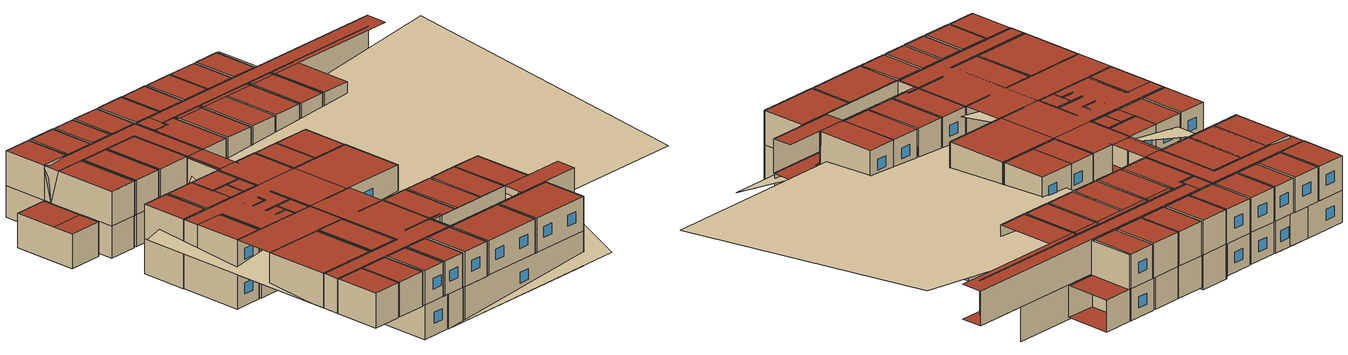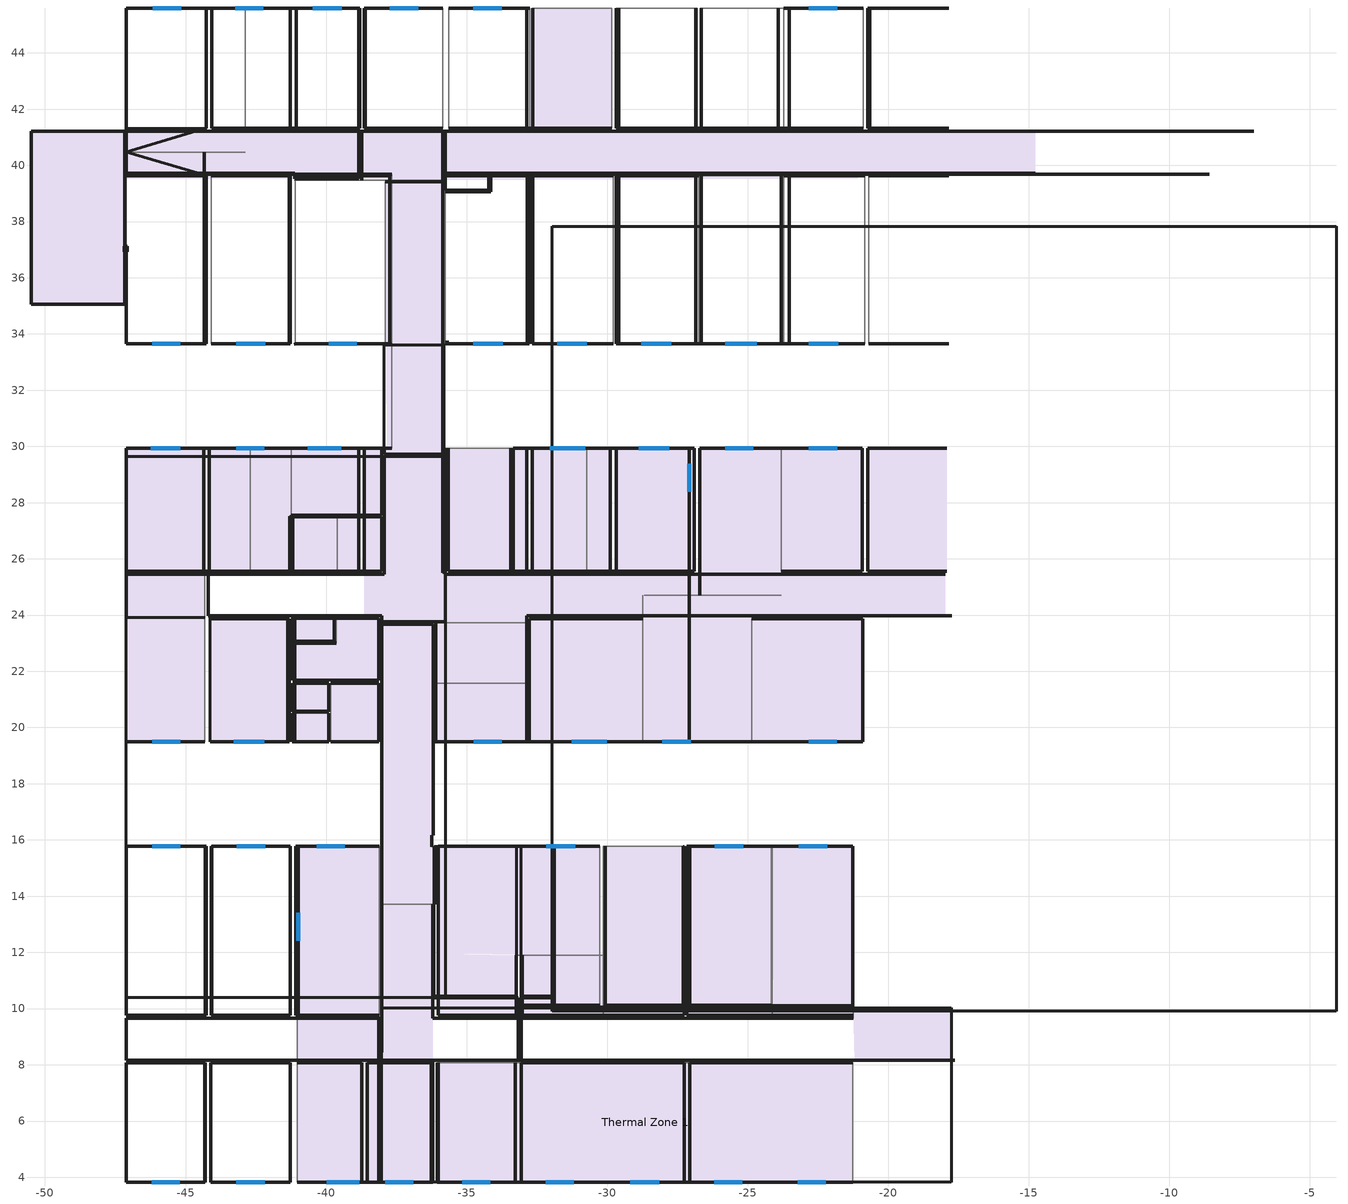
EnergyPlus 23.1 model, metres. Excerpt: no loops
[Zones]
Thermal Zone 1
 floor ground (ExtSlabCarpet 4in ClimateZone 1-8): -50.48,35.05 -50.48,37.13 -47.17,37.13 -47.17,35.05 z0; -50.48,37.13 -50.48,41.21 -47.16,41.21 -47.16,37.13 z0; -47.17,35.05 -47.17,36.93 -47.16,36.93 -47.16,35.05 z0; -47.1,19.49 -47.1,25.46 -44.32,25.46 -44.32,19.49 z0; -47.1,25.56 -47.1,29.94 -42.7,29.94 -42.7,25.56 z0; -47.1,39.52 -47.1,41.21 -38.83,41.21 -38.83,39.52 z0; -44.12,19.49 -44.12,23.87 -41.3,23.87 -41.3,19.49 z0; -42.7,25.56 -42.7,29.94 -38.83,29.94 -38.83,25.56 z0; -41.1,19.49 -41.1,20.5 -39.91,20.5 -39.91,19.49 z0; -41.1,20.57 -41.1,21.58 -39.91,21.58 -39.91,20.57 z0; -41.1,21.68 -41.1,23.89 -38.12,23.89 -38.12,21.68 z0; -41.1,23.07 -41.1,23.89 -39.71,23.89 -39.71,23.07 z0; -41.03,3.83 -41.03,9.71 -38.13,9.66 -38.13,3.83 z0; -40.98,9.71 -40.98,15.78 -38.1,15.78 -38.1,9.71 z0; -39.84,19.49 -39.84,21.58 -38.12,21.58 -38.12,19.49 z0; -38.73,39.47 -38.73,41.21 -21.08,41.21 -21.08,39.52 z0; -38.63,23.97 -38.63,25.46 -38.02,25.46 -38.02,23.97 z0; -38.63,25.51 -38.63,29.94 -35.85,29.94 -35.8,25.51 z0; -38.02,3.83 -38.02,9.66 -36.21,9.66 -36.21,3.83 z0; -38.02,9.66 -38.02,13.72 -36.21,13.72 -36.21,9.66 z0; -38.02,13.72 -38.02,15.78 -36.11,15.78 -36.11,13.72 z0; -38.02,15.78 -38.02,16.17 -36.24,16.17 -36.24,15.78 z0; -38.02,16.17 -38.02,19.12 -36.18,19.12 -36.18,16.17 z0; -38.02,19.12 -38.02,23.67 -36.2,23.67 -36.2,19.12 z0; -38.02,23.77 -38.02,25.51 -35.8,25.51 -35.8,23.77 z0; -37.84,29.94 -37.89,39.42 -35.82,39.42 -35.82,29.94 z0; -36.09,19.49 -36.09,21.58 -32.87,21.58 -32.87,19.49 z0; -36.09,21.58 -36.09,23.72 -32.87,23.72 -32.87,21.58 z0; -36.01,9.76 -36.01,11.95 -33.23,11.9 -33.23,9.76 z0; -36.01,11.95 -36.01,15.78 -30.25,15.78 -30.25,11.9 z0; -36.01,3.83 -36.01,8.07 -21.26,8.07 -21.26,3.83 z0; -35.8,23.72 -35.8,25.46 -32.87,25.46 -32.87,23.72 z0; -35.65,25.56 -35.65,29.94 -32.87,29.94 -32.87,25.56 z0; -33.03,9.76 -33.03,11.9 -30.14,11.9 -30.14,9.76 z0; -32.87,23.97 -32.87,25.46 -17.97,25.46 -17.97,23.97 z0; -32.77,19.49 -32.77,23.87 -28.74,23.87 -28.74,19.49 z0; -32.76,41.31 -32.76,45.6 -29.83,45.6 -29.83,41.31 z0; -32.67,25.56 -32.67,29.94 -29.88,29.94 -29.88,25.56 z0; -30.14,9.76 -30.14,15.78 -27.26,15.78 -27.26,9.76 z0; -29.68,25.56 -29.68,29.94 -26.9,29.94 -26.9,25.56 z0; -28.74,19.49 -28.74,24.71 -24.86,24.71 -24.86,19.49 z0; -27.16,9.76 -27.16,15.78 -24.13,15.78 -24.13,9.76 z0; -26.7,24.71 -26.7,29.94 -23.81,29.94 -23.81,24.71 z0; -24.86,19.49 -24.86,23.87 -20.9,23.87 -20.9,19.49 z0; -24.13,9.76 -24.08,10.09 -21.24,10.09 -21.24,9.76 z0; -24.08,10.09 -24.13,15.78 -21.26,15.78 -21.26,10.09 z0; -23.81,25.56 -23.81,29.94 -20.93,29.94 -20.93,25.56 z0; -21.19,8.17 -21.24,10.04 -17.75,10.04 -17.75,8.17 z0; -21.08,39.72 -21.08,41.21 -14.76,41.21 -14.76,39.72 z0; -20.73,25.56 -20.73,29.94 -17.91,29.94 -17.91,25.56 z0
 wall outside (ASHRAE 189.1-2009 ExtWall Mass ClimateZone 4): -47.16,41.21 -50.48,41.21 -50.48,35.05 / -47.16,36.93 -47.17,36.93 / -47.16,36.93 -47.16,35.05 -50.48,35.05 / -47.16,41.21 -47.16,37.13 -47.17,37.13 -47.17,36.93 / -44.32,19.49 -47.1,19.49 / -44.32,25.46 -47.1,25.46 / -41.1,39.72 -47.1,39.72 / -38.83,41.21 -47.1,41.21 -47.1,39.72 / -38.02,23.97 -44.19,23.97 / -41.3,23.87 -44.12,23.87 / -38.83,29.94 -42.7,29.94 -47.1,29.94 -47.1,25.56 / -41.3,23.87 -41.3,19.49 -44.12,19.49 / -41.1,20.5 -41.1,19.49 / -39.91,21.58 -41.1,21.58 -41.1,20.57 / -39.64,23 -41.1,23 -41.1,21.68 / -39.71,23.89 -41.1,23.89 -41.1,23.07 / -41.1,39.72 -41.1,39.52 / -38.1,15.78 -40.98,15.78 -40.98,9.71 / -39.91,20.5 -39.91,19.49 -41.1,19.49 / -39.91,21.58 -39.91,20.57 -41.1,20.57 / -38.12,21.58 -39.84,21.58 / -39.71,23.89 -39.71,23.07 / -38.12,23.89 -39.64,23.89 / -38.83,29.94 -38.83,25.56 -42.7,25.56 -47.1,25.56 / -38.83,41.21 -38.83,39.52 -41.1,39.52 / -37.67,29.94 -38.63,29.94 -38.63,25.46 -44.19,25.46 -44.19,23.97 / -38.13,8.45 -38.13,3.83 -41.03,3.83 / -38.12,21.58 -38.12,19.49 -39.84,19.49 / -38.12,23.89 -38.12,21.68 / -36.2,23.67 -38.02,23.67 -38.02,19.12 -38.02,15.78 -38.02,13.72 -38.02,8.45 / -38.02,23.97 -38.02,23.77 / -35.8,23.77 -38.02,23.77 / -37.67,33.64 -37.89,33.64 / -35.85,39.42 -37.89,39.42 / -21.24,9.66 -36.21,9.66 / -36.21,13.72 -36.21,9.66 / -17.75,8.17 -36.21,8.17 -36.21,3.83 -38.03,3.83 / -36.18,19.12 -36.2,19.12 / -36.2,23.67 -36.2,19.12 / -36.18,19.12 -36.18,16.17 -36.24,16.17 -36.24,15.75 / -36.11,15.75 -36.11,13.72 / -36.09,23.72 -36.09,21.58 -36.09,19.49 / -30.25,15.78 -36.01,15.78 -36.01,9.76 / -36.01,8.07 -36.01,3.83 / -21.26,3.83 -36.01,3.83 / -35.82,29.94 -35.85,29.94 / -35.82,33.65 -35.85,33.65 / -35.85,39.42 -35.85,33.65 / -29.73,39.72 -35.85,39.72 -35.85,39.47 / -17.97,25.46 -35.8,25.46 / -35.65,29.94 -35.65,25.56 / -33.23,11.9 -33.23,9.76 -36.01,9.76 / -33.03,11.9 -33.03,9.76 / -32.87,29.94 -32.87,25.56 -35.65,25.56 / -17.74,23.97 -32.87,23.97 -32.87,23.72 -32.87,21.58 -32.87,19.49 -36.09,19.49 / -28.74,23.87 -32.77,23.87 -32.77,19.49 / -29.83,41.31 -32.76,41.31 / -29.88,29.94 -32.67,29.94 -32.67,25.56 / -29.88,29.94 -29.88,25.56 -32.67,25.56 / -26.9,29.94 -29.68,29.94 -29.68,25.56 / -27.26,15.78 -27.26,9.76 -30.14,9.76 -33.03,9.76 / -26.9,29.94 -26.9,25.56 -29.68,25.56 / -20.9,23.87 -24.86,23.87 / -21.24,9.76 -24.13,9.76 -27.16,9.76 / -21.26,15.78 -24.13,15.78 -27.16,15.78 -27.16,9.76 / -20.93,29.94 -23.81,29.94 -26.7,29.94 -26.7,24.71 / -21.26,15.78 -21.26,10.09 -21.24,10.09 / -11.95,41.21 -21.08,41.21 -38.73,41.21 -38.73,39.47 / -20.93,29.94 -20.93,25.56 -23.81,25.56 / -20.9,23.87 -20.9,19.49 -24.86,19.49 -28.74,19.49 -32.77,19.49 / -17.91,25.56 -20.73,25.56 / -17.91,29.94 -20.73,29.94 -20.73,25.56 z0:3.2; -44.31,3.83 -47.1,3.83 / -44.3,8.07 -47.1,8.07 -47.1,3.83 / -44.29,9.76 -47.1,9.76 / -44.27,15.78 -47.1,15.78 -47.1,9.76 / -44.32,19.49 -47.1,19.49 / -44.36,29.94 -47.1,29.94 -47.1,25.56 / -37.67,39.68 -47.1,39.68 / -35.85,41.21 -47.1,41.21 -47.1,39.68 / -44.27,45.6 -47.1,45.6 / -44.36,29.94 -44.36,25.56 -47.1,25.56 / -44.27,39.62 -44.27,33.65 -47.1,33.65 / -44.27,45.6 -44.27,41.31 / -41.29,25.56 -44.16,25.56 / -41.4,19.49 -44.12,19.49 / -41.27,8.07 -44.09,8.07 / -41.27,39.62 -44.08,39.62 / -41.27,15.78 -44.07,15.78 / -41.27,45.6 -44.07,45.6 -44.07,41.31 / -41.27,8.07 -41.27,3.83 -44.11,3.83 / -41.27,15.78 -41.27,9.76 -44.09,9.76 / -41.27,39.62 -41.27,33.65 -44.08,33.65 / -41.27,45.6 -41.27,41.31 -44.07,41.31 / -38.02,29.94 -41.24,29.94 -44.16,29.94 -44.16,25.56 / -39.9,21.58 -41.19,21.58 / -39.64,23.01 -41.19,23.01 / -37.73,39.62 -41.1,39.62 / -38.1,9.76 -41.07,9.76 / -38.1,15.78 -41.07,15.78 -41.07,9.76 / -38.8,45.6 -41.07,45.6 -41.07,41.31 / -38.73,8.07 -41.03,8.07 / -39.9,20.5 -39.9,19.49 -41.2,19.49 / -39.9,21.58 -39.9,20.56 -41.19,20.56 / -38.12,21.58 -39.84,21.58 / -39.71,23.89 -39.71,23.07 / -38.02,27.49 -39.61,27.49 -41.19,27.49 / -38.8,45.6 -38.8,41.31 -41.07,41.31 / -38.73,8.07 -38.73,3.83 -41.03,3.83 / -35.84,41.31 -38.6,41.31 / -35.84,45.6 -38.6,45.6 -38.6,41.31 / -36.25,8.07 -38.53,8.07 -38.53,3.83 / -38.12,21.58 -38.12,19.49 -39.84,19.49 / -38.12,23.89 -38.12,21.68 / -38.02,23.95 -38.02,9.66 -47.1,9.66 -47.1,8.17 / -38.02,27.49 -38.02,25.56 -39.61,25.56 -41.19,25.56 / -38.02,29.94 -38.02,27.55 -41.24,27.55 / -37.92,29.65 -37.92,25.46 -47.1,25.46 -47.1,23.98 / -37.67,29.94 -37.92,29.94 -37.92,29.71 / -37.73,39.62 -37.73,33.65 -41.1,33.65 / -36.25,8.07 -36.25,3.83 -38.53,3.83 / -33.16,10.38 -36.21,10.38 / -33.23,10.44 -36.15,10.44 / -36.05,8.07 -36.05,3.83 / -35.82,33.62 -35.85,33.62 / -35.85,41.21 -35.85,33.62 / -35.76,29.94 -35.76,29.66 / -6.99,41.21 -35.76,41.21 -35.76,39.12 / -32.76,41.31 -35.64,41.31 / -32.76,45.6 -35.64,45.6 / -8.59,39.68 -34.21,39.68 -34.21,39.12 -35.76,39.12 / -32.85,39.62 -34.15,39.62 -34.15,39.06 -35.75,39.06 / -27.07,25.46 -33.44,25.46 / -33.44,29.94 -33.44,25.46 / -33.26,8.07 -33.26,3.83 -36.05,3.83 / -33.16,10.38 -33.16,8.17 -47.1,8.17 / -27.26,8.07 -33.06,8.07 -33.06,3.83 / -17.64,8.17 -33.06,8.17 / -31.95,10.38 -33.06,10.38 -33.06,8.17 / -30.25,15.78 -33.06,15.78 / -31.89,10.44 -33.03,10.44 / -32.85,39.62 -32.85,33.65 -35.75,33.65 / -29.78,33.65 -32.65,33.65 / -29.78,39.62 -32.65,39.62 -32.65,33.65 / -32.65,45.6 -32.65,41.31 / -29.83,41.31 -32.65,41.31 / -24.16,10.05 -31.95,10.05 / -30.25,10.11 -31.89,10.11 / -27.07,29.94 -30.72,29.94 -33.34,29.94 -33.34,25.56 / -30.06,15.78 -30.06,10.11 / -27.3,10.11 -30.06,10.11 / -26.85,33.65 -29.58,33.65 / -26.85,39.62 -29.58,39.62 -29.58,33.65 / -29.58,45.6 -29.58,41.31 / -26.85,41.31 -29.58,41.31 / -27.26,8.07 -27.26,3.83 -33.06,3.83 / -24.16,10.11 -27.1,10.11 / -27.07,25.46 -27.07,19.49 -36.18,19.49 / -27.07,29.94 -27.07,25.56 -30.72,25.56 -33.34,25.56 / -21.26,3.83 -27.06,3.83 / -21.26,8.07 -27.06,8.07 -27.06,3.83 / -23.71,41.31 -26.65,41.31 / -23.71,33.65 -26.65,33.65 / -21.26,15.78 -24.16,15.78 -27.07,15.78 / -20.84,33.65 -23.51,33.65 / -20.84,39.62 -23.51,39.62 -23.51,33.65 / -20.89,41.31 -23.51,41.31 / -20.89,45.6 -23.51,45.6 -23.51,41.31 / -21.26,15.78 -21.26,10.1 / -17.84,33.65 -20.69,33.65 / -17.84,39.62 -20.69,39.62 / -20.65,45.6 -20.65,41.31 z3.2:6.4; -47.07,37.13 -47.1,37.13 / -47.07,37.13 -47.07,36.93 -47.1,36.93 -47.1,33.65 / -44.33,40.47 -44.33,33.65 -47.1,33.65 / -41.3,39.62 -44.08,39.62 / -41.3,39.62 -41.3,33.65 -44.08,33.65 / -38.83,45.6 -40.67,45.6 -42.87,45.6 -47.1,45.6 -47.1,40.47 / -38.83,45.6 -38.83,41.31 -42.87,41.31 / -35.84,41.31 -38.63,41.31 / -35.84,45.6 -38.63,45.6 -38.63,41.31 / -35.63,33.7 -35.75,33.7 / -32.77,39.62 -35.75,39.62 / -32.87,45.6 -35.64,45.6 / -35.63,33.7 -35.63,33.65 / -32.87,45.6 -32.87,41.31 -35.64,41.31 / -32.77,39.62 -32.77,33.65 -35.63,33.65 / -29.78,33.65 -32.67,33.65 / -29.78,39.62 -32.67,39.62 -32.67,33.65 / -26.75,39.62 -29.68,39.62 -29.68,33.65 / -29.68,45.6 -29.68,41.31 / -23.91,45.6 -23.91,41.31 -26.8,41.31 -29.68,41.31 / -23.81,39.62 -23.81,33.65 -26.75,33.65 -29.68,33.65 / -20.84,33.65 -23.71,33.65 / -20.84,39.62 -23.71,39.62 / -20.89,45.6 -23.71,45.6 / -20.89,41.31 -21.08,41.31 -23.71,41.31 / -17.84,41.31 -20.73,41.31 / -17.84,45.6 -20.73,45.6 -20.73,41.31 / -17.84,33.65 -20.69,33.65 / -17.84,39.62 -20.69,39.62 z0.25:3.2; -47.1,10.38,3.2 -47.1,29.66,3.2 -35.76,29.66,6.4 -35.76,10.38,3.2; -47.1,23.91,3.2 -47.1,23.92,3.2 -44.36,23.92,6.4 -44.32,23.91,3.2; -47.1,40.47,3.2 -47.1,39.62,6.4 -44.27,39.62,6.4 -44.27,39.62,3.2; -47.1,40.47,3.2 -47.1,41.31,6.4 -47.1,45.6,6.4 -47.1,45.6,3.2; -47.1,40.47,3.2 -47.1,41.31,6.4 -44.27,41.31,6.4 -44.27,41.31,3.2; -44.31,3.83,3.2 -44.31,8.07,3.2 -44.3,8.07,6.4 -44.3,3.83,3.2; -44.29,9.76,3.2 -44.29,15.78,3.2 -44.27,15.78,6.4 -44.27,9.76,3.2; -44.12,19.49,3.2 -44.12,23.91,3.2 -41.39,23.91,6.4 -41.39,19.49,3.2; -44.11,3.83,3.2 -44.11,8.07,3.2 -44.09,8.07,6.4 -44.09,3.83,3.2; -44.09,9.76,3.2 -44.09,15.78,3.2 -44.07,15.78,6.4 -44.07,9.76,3.2; -41.29,27.52,3.2 -41.24,27.52,6.4 -41.29,25.56,3.2; -41.2,19.49,3.2 -41.2,20.5,3.2 -41.19,20.5,6.4 -41.19,19.49,3.2; -41.19,27.49,3.2 -41.19,27.49,6.4 -41.19,25.56,3.2; -41.19,21.58,3.2 -41.19,21.58,6.4 -41.19,20.56,3.2; -41.19,21.68,3.2 -41.19,23.89,3.2 -38.12,23.89,6.4 -38.12,21.68,3.2; -41.19,23.07,3.2 -41.19,23.9,3.2 -39.71,23.9,6.4 -39.71,23.07,3.2; -41.12,33.64,0.25 -41.1,33.65,0.25 -37.94,33.65,3.2 -37.89,33.64,0.25; -38.13,8.45,0 -38.13,9.66,0 -38.12,9.71,3.2 -38.12,8.45,0; -38.03,3.83,0 -38.03,10.04,0 -17.75,10.04,3.2 -17.75,3.83,0; -37.92,29.71,3.2 -37.92,33.62,3.2 -35.82,33.62,6.4 -35.82,29.71,3.2; -36.15,10.44,3.2 -36.15,15.78,3.2 -33.23,15.78,6.4 -33.23,10.44,3.2; -35.85,25.51,0 -35.85,33.65,0 -35.82,33.65,3.2 -35.82,25.51,0; -33.06,10.11,3.2 -33.06,15.78,3.2 -31.89,15.78,6.4 -31.89,10.11,3.2; -31.95,9.9,3.2 -31.95,37.83,3.2 -4.07,37.83,6.4 -4.07,9.9,3.2; -29.73,39.72,0 -14.76,39.72,3.2 -14.76,39.72,0; -27.3,10.11,3.2 -27.3,15.78,3.2 -27.27,15.78,6.4 -27.27,10.11,3.2; -27.1,10.11,3.2 -27.1,15.78,3.2 -27.07,15.78,6.4 -27.07,10.11,3.2; -26.85,45.6,3.2 -26.85,45.6,6.4 -26.85,41.31,3.2; -26.85,39.62,3.2 -26.85,39.62,6.4 -26.85,33.65,3.2; -26.65,45.6,3.2 -26.65,45.6,6.4 -26.65,41.31,3.2; -26.65,39.62,3.2 -26.65,39.62,6.4 -26.65,33.65,3.2; -24.07,10.1,3.2 -24.16,10.11,3.2 -21.26,10.11,6.4 -21.26,10.1,3.2
 wall to Thermal Zone 1 (Interior Wall): -47.1,25.46 -47.1,19.49 / -44.32,25.46 -44.32,19.49 / -44.12,23.87 -44.12,19.49 / -42.7,29.94 -42.7,25.56 / -42.7,29.94 -42.7,25.56 / -39.91,20.5 -41.1,20.5 / -38.12,21.68 -41.1,21.68 / -39.71,23.07 -41.1,23.07 / -41.03,9.71 -41.03,3.83 / -38.1,9.71 -40.98,9.71 / -38.12,9.71 -40.98,9.71 / -39.84,21.58 -39.84,19.49 / -39.64,23.89 -39.64,23 / -35.85,39.47 -38.73,39.47 / -38.1,15.78 -38.1,9.76 / -36.11,13.72 -38.02,13.72 / -36.21,13.72 -38.02,13.72 / -37.89,39.42 -37.89,33.64 / -37.67,33.64 -37.67,29.94 / -36.11,15.75 -36.24,15.75 / -32.87,21.58 -36.09,21.58 / -32.87,21.58 -36.09,21.58 / -32.87,23.72 -36.09,23.72 / -21.26,8.07 -36.01,8.07 / -32.87,23.72 -35.8,23.72 / -35.8,25.46 -35.8,23.77 / -35.8,25.51 -35.8,23.77 / -32.87,29.94 -35.65,29.94 / -30.14,11.9 -33.03,11.9 / -32.76,45.6 -32.76,41.31 / -29.83,45.6 -32.67,45.6 / -30.25,15.78 -30.25,11.9 -33.23,11.9 / -30.14,11.85 -30.14,9.76 / -27.26,15.78 -30.14,15.78 -30.14,9.76 / -29.83,45.6 -29.83,41.31 / -28.74,24.71 -28.74,19.49 / -28.74,23.87 -28.74,19.49 / -24.86,24.71 -28.69,24.71 / -23.81,24.71 -26.7,24.71 / -24.86,23.87 -24.86,19.49 / -24.86,23.87 -24.86,19.49 / -24.13,15.78 -24.13,9.76 / -24.13,15.78 -24.13,9.76 / -23.81,29.94 -23.81,25.56 / -23.81,29.94 -23.81,25.56 / -21.26,8.07 -21.26,3.83 / -21.24,10.04 -21.24,9.66 / -21.24,10.09 -21.24,9.76 z0:3.2; -47.1,23.92 -47.1,19.49 / -44.32,23.91 -44.32,19.49 / -44.12,23.91 -44.12,19.49 / -44.08,39.62 -44.08,33.65 / -41.24,29.94 -41.24,27.52 / -41.24,29.94 -41.24,27.55 / -39.9,20.5 -41.19,20.5 / -38.12,21.68 -41.19,21.68 / -39.71,23.07 -41.19,23.07 / -41.1,39.62 -41.1,33.65 / -41.03,8.07 -41.03,3.83 / -39.84,21.58 -39.84,19.49 / -39.64,23.89 -39.64,23.01 / -39.61,27.49 -39.61,25.56 / -39.61,27.49 -39.61,25.56 / -38.1,15.78 -38.1,9.76 / -37.67,39.68 -37.67,29.94 / -33.26,15.75 -36.13,15.75 / -33.26,8.07 -36.05,8.07 / -35.84,45.6 -35.84,41.31 / -33.44,29.94 -35.76,29.94 / -35.75,39.06 -35.75,33.65 / -35.64,45.6 -35.64,41.31 / -32.76,45.6 -32.76,41.31 / -29.83,45.6 -32.65,45.6 / -30.72,29.94 -30.72,25.56 / -30.72,29.94 -30.72,25.56 / -30.25,15.78 -30.25,10.11 / -27.27,15.78 -30.06,15.78 / -29.83,45.6 -29.83,41.31 / -29.78,39.62 -29.78,33.65 / -26.85,45.6 -29.58,45.6 / -23.71,45.6 -26.65,45.6 / -23.71,39.62 -26.65,39.62 / -24.16,15.78 -24.16,10.11 / -24.16,15.78 -24.16,10.11 / -23.71,39.62 -23.71,33.65 / -23.71,45.6 -23.71,41.31 / -21.26,8.07 -21.26,3.83 / -20.89,45.6 -20.89,41.31 / -20.84,39.62 -20.84,33.65 / -20.69,39.62 -20.69,33.65 z3.2:6.4; -47.1,39.62 -47.1,37.13 / -42.87,40.47 -47.1,40.47 / -44.33,40.47 -47.1,40.47 / -44.08,39.62 -44.08,33.65 / -42.87,45.6 -42.87,41.31 / -42.87,45.6 -42.87,41.31 / -37.89,39.47 -41.12,39.47 / -41.1,39.47 -41.1,33.65 / -37.89,39.42 -37.89,33.64 / -35.84,45.6 -35.84,41.31 / -35.75,39.62 -35.75,33.7 / -35.64,45.6 -35.64,41.31 / -29.78,39.62 -29.78,33.65 / -26.8,45.6 -29.68,45.6 / -26.8,45.6 -26.8,41.31 / -26.8,45.6 -26.8,41.31 / -26.75,39.62 -26.75,33.65 / -26.75,39.62 -26.75,33.65 / -23.81,39.62 -26.7,39.62 / -23.91,45.6 -26.7,45.6 / -23.71,39.62 -23.71,33.65 / -23.71,45.6 -23.71,41.31 / -20.89,45.6 -20.89,41.31 / -20.84,39.62 -20.84,33.65 / -20.69,39.62 -20.69,33.65 z0.25:3.2; -47.1,33.65,3.2 -47.1,33.65,6.4 -47.1,39.62,6.4 -47.1,40.47,3.2
 window (ASHRAE 189.1-2009 ExtWindow ClimateZone 4-5): -45.23,29.94 -46.23,29.94 / -45.2,3.83 -46.2,3.83 / -45.19,15.78 -46.19,15.78 / -45.18,33.65 -46.18,33.65 / -45.18,19.49 -46.18,19.49 / -45.16,45.6 -46.16,45.6 / -42.28,19.49 -43.28,19.49 / -42.23,45.6 -43.23,45.6 / -42.2,29.94 -43.2,29.94 / -42.19,3.83 -43.19,3.83 / -42.17,15.78 -43.17,15.78 / -42.17,33.65 -43.17,33.65 / -39.65,29.94 -40.65,29.94 / -39.43,45.6 -40.43,45.6 / -39.34,15.78 -40.34,15.78 / -38.98,3.83 -39.98,3.83 / -38.9,33.65 -39.9,33.65 / -36.89,3.83 -37.89,3.83 / -36.72,45.6 -37.72,45.6 / -34.16,3.83 -35.16,3.83 / -33.76,45.6 -34.76,45.6 / -33.71,33.65 -34.71,33.65 / -31.19,3.83 -32.19,3.83 / -31.16,15.78 -32.16,15.78 / -31.04,29.94 -32.04,29.94 / -30.73,33.65 -31.73,33.65 / -30.25,19.49 -31.25,19.49 / -28.19,3.83 -29.19,3.83 / -27.87,29.94 -28.87,29.94 / -27.71,33.65 -28.71,33.65 / -27.07,29.38 -27.07,28.38 / -25.19,3.83 -26.19,3.83 / -25.16,15.78 -26.16,15.78 / -24.68,33.65 -25.68,33.65 / -22.22,3.83 -23.22,3.83 / -22.16,15.78 -23.16,15.78 / -21.82,45.6 -22.82,45.6 / -21.77,33.65 -22.77,33.65 z4.31:5.31; -45.18,33.65 -46.18,33.65 / -45.18,19.49 -46.18,19.49 / -45.18,29.94 -46.18,29.94 / -45.14,45.6 -46.14,45.6 / -42.2,19.49 -43.2,19.49 / -42.2,33.65 -43.2,33.65 / -40.98,13.41 -40.98,12.41 / -39.47,45.6 -40.47,45.6 / -39.47,29.94 -40.47,29.94 / -38.82,3.83 -39.82,3.83 / -36.74,45.6 -37.74,45.6 / -33.76,33.65 -34.76,33.65 / -33.76,45.6 -34.76,45.6 / -33.75,19.49 -34.75,19.49 / -31.13,15.78 -32.13,15.78 / -30.77,29.94 -31.77,29.94 / -30.77,33.65 -31.77,33.65 / -30.02,19.49 -31.02,19.49 / -28.15,3.83 -29.15,3.83 / -27.79,33.65 -28.79,33.65 / -27.79,29.94 -28.79,29.94 / -27.03,19.49 -28.03,19.49 / -25.17,15.78 -26.17,15.78 / -24.81,33.65 -25.81,33.65 / -24.8,29.94 -25.8,29.94 / -22.18,15.78 -23.18,15.78 / -21.82,33.65 -22.82,33.65 / -21.82,19.49 -22.82,19.49 / -21.82,29.94 -22.82,29.94 / -21.82,45.6 -22.82,45.6 z1.11:2.11
 roof outside (ASHRAE 189.1-2009 ExtRoof IEAD ClimateZone 2-5): -50.48,35.05 -50.48,37.13 -47.17,37.13 -47.17,35.05 z3.2; -50.48,37.13 -50.48,41.21 -47.16,41.21 -47.16,37.13 z3.2; -47.17,35.05 -47.17,36.93 -47.16,36.93 -47.16,35.05 z3.2; -47.1,3.83 -47.1,8.07 -44.3,8.07 -44.3,3.83 z3.2; -47.1,3.83 -47.1,8.07 -44.3,8.07 -44.3,3.83 z6.4; -47.1,8.17 -47.1,19.49 -33.16,19.49 -33.16,8.17 z3.2; -47.1,8.17 -47.1,19.49 -33.16,19.49 -33.16,8.17 z6.4; -47.1,9.76 -47.1,15.78 -44.27,15.78 -44.27,9.76 z3.2; -47.1,9.76 -47.1,15.78 -44.27,15.78 -44.27,9.76 z6.4; -47.1,19.49 -47.1,25.46 -44.32,25.46 -44.32,19.49 z3.2; -47.1,19.49 -47.1,23.92 -44.36,23.92 -44.32,19.49 z3.2; -47.1,19.49 -47.1,25.46 -33.44,25.46 -33.44,19.49 z3.2; -47.1,19.49 -47.1,23.92 -44.36,23.92 -44.32,19.49 z6.4; -47.1,19.49 -47.1,25.46 -33.44,25.46 -33.44,19.49 z6.4; -47.1,25.56 -47.1,29.94 -42.7,29.94 -42.7,25.56 z3.2; -47.1,25.56 -47.1,29.94 -44.36,29.94 -44.36,25.56 z3.2; -47.1,25.56 -47.1,29.94 -44.36,29.94 -44.36,25.56 z6.4; -47.1,33.62 -47.1,41.21 -35.85,41.21 -35.85,33.62 z3.2; -47.1,33.62 -47.1,41.21 -35.85,41.21 -35.85,33.62 z6.4; -47.1,33.65 -47.1,40.47 -44.33,40.47 -44.33,33.65 z0.25; -47.1,33.65 -47.1,40.47 -44.33,40.47 -44.33,33.65 z3.2; -47.1,33.65 -47.1,40.47 -44.27,39.62 -44.27,33.65 z3.2; -47.1,33.65 -47.1,39.62 -44.27,39.62 -44.27,33.65 z6.4; -47.1,39.52 -47.1,41.21 -38.83,41.21 -38.83,39.52 z3.2; -47.1,40.47 -47.1,45.6 -42.87,45.6 -42.87,40.47 z0.25; -47.1,40.47 -47.1,45.6 -42.87,45.6 -42.87,40.47 z3.2; -47.1,40.47 -47.1,45.6 -44.27,45.6 -44.27,41.31 z3.2; -47.1,41.31 -47.1,45.6 -44.27,45.6 -44.27,41.31 z6.4; -44.16,25.56 -44.16,29.94 -41.24,29.94 -41.29,25.56 z3.2; -44.16,25.56 -44.16,29.94 -41.24,29.94 -41.29,25.56 z6.4; -44.12,19.49 -44.12,23.87 -41.3,23.87 -41.3,19.49 z3.2; -44.12,19.49 -44.12,23.91 -41.39,23.91 -41.39,19.49 z3.2; -44.12,19.49 -44.12,23.91 -41.39,23.91 -41.39,19.49 z6.4; -44.09,3.83 -44.09,8.07 -41.27,8.07 -41.27,3.83 z3.2; -44.09,3.83 -44.09,8.07 -41.27,8.07 -41.27,3.83 z6.4; -44.08,33.65 -44.08,39.62 -41.3,39.62 -41.3,33.65 z0.25; -44.08,33.65 -44.08,39.62 -41.3,39.62 -41.3,33.65 z3.2; -44.08,33.65 -44.08,39.62 -41.27,39.62 -41.27,33.65 z3.2; -44.08,33.65 -44.08,39.62 -41.27,39.62 -41.27,33.65 z6.4; -44.07,9.76 -44.07,15.78 -41.27,15.78 -41.27,9.76 z3.2; -44.07,9.76 -44.07,15.78 -41.27,15.78 -41.27,9.76 z6.4; -44.07,41.31 -44.07,45.6 -41.27,45.6 -41.27,41.31 z3.2; -44.07,41.31 -44.07,45.6 -41.27,45.6 -41.27,41.31 z6.4; -42.87,41.31 -42.87,45.6 -38.83,45.6 -38.83,41.31 z0.25; -42.87,41.31 -42.87,45.6 -38.83,45.6 -38.83,41.31 z3.2; -42.7,25.56 -42.7,29.94 -38.83,29.94 -38.83,25.56 z3.2; -41.24,27.55 -41.24,29.94 -38.02,29.94 -38.02,27.55 z3.2; -41.24,27.55 -41.24,29.94 -38.02,29.94 -38.02,27.55 z6.4; -41.19,19.49 -41.19,20.5 -39.9,20.5 -39.9,19.49 z3.2; -41.19,19.49 -41.19,20.5 -39.9,20.5 -39.9,19.49 z6.4; -41.19,20.56 -41.19,21.58 -39.9,21.58 -39.9,20.56 z3.2; -41.19,20.56 -41.19,21.58 -39.9,21.58 -39.9,20.56 z6.4; -41.19,21.68 -41.19,23.89 -38.12,23.89 -38.12,21.68 z3.2; -41.19,21.68 -41.19,23.89 -38.12,23.89 -38.12,21.68 z6.4; -41.19,25.56 -41.19,27.49 -39.61,27.49 -39.61,25.56 z3.2; -41.19,25.56 -41.19,27.49 -39.61,27.49 -39.61,25.56 z6.4; -41.19,23.07 -41.19,23.9 -39.71,23.9 -39.71,23.07 z3.2; -41.19,23.07 -41.19,23.9 -39.71,23.9 -39.71,23.07 z6.4; -41.12,33.64 -41.1,39.47 -37.89,39.47 -37.89,33.64 z0.25; -41.12,33.64 -41.1,39.47 -37.89,39.47 -37.89,33.64 z3.2; -41.1,19.49 -41.1,20.5 -39.91,20.5 -39.91,19.49 z3.2; -41.1,20.57 -41.1,21.58 -39.91,21.58 -39.91,20.57 z3.2; -41.1,21.68 -41.1,23.89 -38.12,23.89 -38.12,21.68 z3.2; -41.1,23.07 -41.1,23.89 -39.71,23.89 -39.71,23.07 z3.2; -41.1,33.65 -41.1,39.62 -37.73,39.62 -37.73,33.65 z3.2; -41.1,33.65 -41.1,39.62 -37.73,39.62 -37.73,33.65 z6.4; -41.07,9.76 -41.07,15.78 -38.1,15.78 -38.1,9.76 z3.2; -41.07,9.76 -41.07,15.78 -38.1,15.78 -38.1,9.76 z6.4; -41.07,41.31 -41.07,45.6 -38.8,45.6 -38.8,41.31 z3.2; -41.07,41.31 -41.07,45.6 -38.8,45.6 -38.8,41.31 z6.4; -41.03,3.83 -41.03,9.71 -38.13,9.66 -38.13,3.83 z3.2; -41.03,3.83 -41.03,8.07 -38.73,8.07 -38.73,3.83 z3.2; -41.03,3.83 -41.03,8.07 -38.73,8.07 -38.73,3.83 z6.4; -40.98,9.71 -40.98,15.78 -38.1,15.78 -38.1,9.71 z3.2; -39.84,19.49 -39.84,21.58 -38.12,21.58 -38.12,19.49 z3.2; -39.84,19.49 -39.84,21.58 -38.12,21.58 -38.12,19.49 z3.2; -39.84,19.49 -39.84,21.58 -38.12,21.58 -38.12,19.49 z6.4; -39.61,25.56 -39.61,27.49 -38.02,27.49 -38.02,25.56 z3.2; -39.61,25.56 -39.61,27.49 -38.02,27.49 -38.02,25.56 z6.4; -38.73,39.47 -38.73,41.21 -21.08,41.21 -21.08,39.52 z3.2; -38.63,23.97 -38.63,25.46 -38.02,25.46 -38.02,23.97 z3.2; -38.63,25.51 -38.63,29.94 -35.85,29.94 -35.8,25.51 z3.2; -38.63,41.31 -38.63,45.6 -35.84,45.6 -35.84,41.31 z0.25; -38.63,41.31 -38.63,45.6 -35.84,45.6 -35.84,41.31 z3.2; -38.6,41.31 -38.6,45.6 -35.84,45.6 -35.84,41.31 z3.2; -38.6,41.31 -38.6,45.6 -35.84,45.6 -35.84,41.31 z6.4; -38.53,3.83 -38.53,8.07 -36.25,8.07 -36.25,3.83 z3.2; -38.53,3.83 -38.53,8.07 -36.25,8.07 -36.25,3.83 z6.4; -38.02,3.83 -38.02,9.66 -36.21,9.66 -36.21,3.83 z3.2; -38.02,9.66 -38.02,13.72 -36.21,13.72 -36.21,9.66 z3.2; -38.02,13.72 -38.02,15.78 -36.11,15.78 -36.11,13.72 z3.2; -38.02,15.78 -38.02,16.17 -36.24,16.17 -36.24,15.78 z3.2; -38.02,16.17 -38.02,19.12 -36.18,19.12 -36.18,16.17 z3.2; -38.02,19.12 -38.02,23.67 -36.2,23.67 -36.2,19.12 z3.2; -38.02,23.77 -38.02,25.51 -35.8,25.51 -35.8,23.77 z3.2; -37.92,25.46 -37.92,29.94 -33.44,29.94 -33.44,25.46 z3.2; -37.92,25.46 -37.92,29.94 -33.44,29.94 -33.44,25.46 z6.4; -37.92,29.71 -37.92,33.62 -35.82,33.62 -35.82,29.71 z3.2; -37.92,29.71 -37.92,33.62 -35.82,33.62 -35.82,29.71 z6.4; -37.84,29.94 -37.89,39.42 -35.82,39.42 -35.82,29.94 z3.2; -36.13,10.44 -36.13,15.75 -33.23,15.78 -33.23,10.44 z3.2; -36.13,10.44 -36.13,15.75 -33.23,15.78 -33.23,10.44 z6.4; -36.09,19.49 -36.09,21.58 -32.87,21.58 -32.87,19.49 z3.2; -36.09,21.58 -36.09,23.72 -32.87,23.72 -32.87,21.58 z3.2; -36.05,3.83 -36.05,8.07 -33.26,8.07 -33.26,3.83 z3.2; -36.05,3.83 -36.05,8.07 -33.26,8.07 -33.26,3.83 z6.4; -36.01,9.76 -36.01,11.95 -33.23,11.9 -33.23,9.76 z3.2; -36.01,11.95 -36.01,15.78 -30.25,15.78 -30.25,11.9 z3.2; -36.01,3.83 -36.01,8.07 -21.26,8.07 -21.26,3.83 z3.2; -35.8,23.72 -35.8,25.46 -32.87,25.46 -32.87,23.72 z3.2; -35.76,39.12 -35.76,41.21 -34.21,41.21 -34.21,39.12 z3.2; -35.76,39.12 -35.76,41.21 -34.21,41.21 -34.21,39.12 z6.4; -35.75,33.65 -35.76,39.62 -32.85,39.62 -32.85,33.65 z3.2; -35.75,33.65 -35.76,39.62 -32.85,39.62 -32.85,33.65 z6.4; -35.75,33.65 -35.75,39.62 -32.77,39.62 -32.77,33.65 z0.25; -35.75,33.65 -35.75,39.62 -32.77,39.62 -32.77,33.65 z3.2; -35.65,25.56 -35.65,29.94 -32.87,29.94 -32.87,25.56 z3.2; -35.64,41.31 -35.64,45.6 -32.87,45.6 -32.87,41.31 z0.25; -35.64,41.31 -35.64,45.6 -32.87,45.6 -32.87,41.31 z3.2; -35.64,41.31 -35.64,45.6 -32.76,45.6 -32.76,41.31 z3.2; -35.64,41.31 -35.64,45.6 -32.76,45.6 -32.76,41.31 z6.4; -34.21,39.18 -34.21,41.21 -6.99,41.21 -6.99,39.18 z3.2; -34.21,39.18 -34.21,41.21 -6.99,41.21 -6.99,39.18 z6.4; -33.44,19.49 -33.44,25.46 -27.07,25.46 -27.07,19.49 z3.2; -33.44,19.49 -33.44,25.46 -27.07,25.46 -27.07,19.49 z6.4; -33.34,25.56 -33.34,29.94 -30.72,29.94 -30.72,25.56 z3.2; -33.34,25.56 -33.34,29.94 -30.72,29.94 -30.72,25.56 z6.4; -33.06,3.83 -33.06,8.07 -27.26,8.07 -27.26,3.83 z3.2; -33.06,3.83 -33.06,8.07 -27.26,8.07 -27.26,3.83 z6.4; -33.06,10.05 -33.06,10.38 -31.95,10.38 -31.95,10.05 z3.2; -33.06,10.05 -33.06,10.38 -31.95,10.38 -31.95,10.05 z6.4; -33.03,10.11 -33.03,15.78 -30.25,15.78 -30.25,10.11 z3.2; -33.03,10.11 -33.03,15.78 -30.25,15.78 -30.25,10.11 z6.4; -33.03,9.76 -33.03,11.9 -30.14,11.9 -30.14,9.76 z3.2; -32.87,23.97 -32.87,25.46 -17.97,25.46 -17.97,23.97 z3.2; -32.77,19.49 -32.77,23.87 -28.74,23.87 -28.74,19.49 z3.2; -32.76,41.31 -32.76,45.6 -29.83,45.6 -29.83,41.31 z3.2; -32.67,25.56 -32.67,29.94 -29.88,29.94 -29.88,25.56 z3.2; -32.67,33.65 -32.67,39.62 -29.78,39.62 -29.78,33.65 z0.25; -32.67,33.65 -32.67,39.62 -29.78,39.62 -29.78,33.65 z3.2; -32.65,33.65 -32.65,39.62 -29.78,39.62 -29.78,33.65 z3.2; -32.65,33.65 -32.65,39.62 -29.78,39.62 -29.78,33.65 z6.4; -32.65,41.31 -32.65,45.6 -29.83,45.6 -29.83,41.31 z3.2; -32.65,41.31 -32.65,45.6 -29.83,45.6 -29.83,41.31 z6.4; -30.72,25.56 -30.72,29.94 -27.07,29.94 -27.07,25.56 z3.2; -30.72,25.56 -30.72,29.94 -27.07,29.94 -27.07,25.56 z6.4; -30.14,9.76 -30.14,15.78 -27.26,15.78 -27.26,9.76 z3.2; -30.06,10.11 -30.06,15.78 -27.27,15.78 -27.27,10.11 z3.2; -30.06,10.11 -30.06,15.78 -27.27,15.78 -27.27,10.11 z6.4; -29.68,25.56 -29.68,29.94 -26.9,29.94 -26.9,25.56 z3.2; -29.68,33.65 -29.68,39.62 -26.75,39.62 -26.75,33.65 z0.25; -29.68,33.65 -29.68,39.62 -26.75,39.62 -26.75,33.65 z3.2; -29.68,41.31 -29.68,45.6 -26.8,45.6 -26.8,41.31 z0.25; -29.68,41.31 -29.68,45.6 -26.8,45.6 -26.8,41.31 z3.2; -29.58,33.65 -29.58,39.62 -26.85,39.62 -26.85,33.65 z3.2; -29.58,33.65 -29.58,39.62 -26.85,39.62 -26.85,33.65 z6.4; -29.58,41.31 -29.58,45.6 -26.85,45.6 -26.85,41.31 z3.2; -29.58,41.31 -29.58,45.6 -26.85,45.6 -26.85,41.31 z6.4; -28.74,19.49 -28.74,24.71 -24.86,24.71 -24.86,19.49 z3.2; -27.16,9.76 -27.16,15.78 -24.13,15.78 -24.13,9.76 z3.2; -27.07,10.11 -27.07,15.78 -24.16,15.78 -24.16,10.11 z3.2; -27.07,10.11 -27.07,15.78 -24.16,15.78 -24.16,10.11 z6.4; -27.06,3.83 -27.06,8.07 -21.26,8.07 -21.26,3.83 z3.2; -27.06,3.83 -27.06,8.07 -21.26,8.07 -21.26,3.83 z6.4; -26.8,41.31 -26.8,45.6 -23.91,45.6 -23.91,41.31 z0.25; -26.8,41.31 -26.8,45.6 -23.91,45.6 -23.91,41.31 z3.2; -26.75,33.65 -26.75,39.62 -23.81,39.62 -23.81,33.65 z0.25; -26.75,33.65 -26.75,39.62 -23.81,39.62 -23.81,33.65 z3.2; -26.7,24.71 -26.7,29.94 -23.81,29.94 -23.81,24.71 z3.2; -26.65,41.31 -26.65,45.6 -23.71,45.6 -23.71,41.31 z3.2; -26.65,41.31 -26.65,45.6 -23.71,45.6 -23.71,41.31 z6.4; -26.65,33.65 -26.65,39.62 -23.71,39.62 -23.71,33.65 z3.2; -26.65,33.65 -26.65,39.62 -23.71,39.62 -23.71,33.65 z6.4; -24.86,19.49 -24.86,23.87 -20.9,23.87 -20.9,19.49 z3.2; -24.16,8.17 -24.16,10.05 -17.64,10.05 -17.64,8.17 z3.2; -24.16,8.17 -24.16,10.05 -17.64,10.05 -17.64,8.17 z6.4; -24.07,10.1 -24.16,15.78 -21.26,15.78 -21.26,10.1 z3.2; -24.07,10.1 -24.16,15.78 -21.26,15.78 -21.26,10.1 z6.4; -24.13,9.76 -24.08,10.09 -21.24,10.09 -21.24,9.76 z3.2; -24.08,10.09 -24.13,15.78 -21.26,15.78 -21.26,10.09 z3.2; -23.81,25.56 -23.81,29.94 -20.93,29.94 -20.93,25.56 z3.2; -23.71,33.65 -23.71,39.62 -20.84,39.62 -20.84,33.65 z0.25; -23.71,33.65 -23.71,39.62 -20.84,39.62 -20.84,33.65 z3.2; -23.71,41.31 -23.71,45.6 -20.89,45.6 -20.89,41.31 z0.25; -23.71,41.31 -23.71,45.6 -20.89,45.6 -20.89,41.31 z3.2; -23.51,33.65 -23.51,39.62 -20.84,39.62 -20.84,33.65 z3.2; -23.51,33.65 -23.51,39.62 -20.84,39.62 -20.84,33.65 z6.4; -23.51,41.31 -23.51,45.6 -20.89,45.6 -20.89,41.31 z3.2; -23.51,41.31 -23.51,45.6 -20.89,45.6 -20.89,41.31 z6.4; -21.19,8.17 -21.24,10.04 -17.75,10.04 -17.75,8.17 z3.2; -21.08,39.72 -21.08,41.21 -14.76,41.21 -14.76,39.72 z3.2; -20.73,25.56 -20.73,29.94 -17.91,29.94 -17.91,25.56 z3.2; -20.73,41.31 -20.73,45.6 -17.84,45.6 -17.84,41.31 z0.25; -20.73,41.31 -20.73,45.6 -17.84,45.6 -17.84,41.31 z3.2; -20.69,33.65 -20.69,39.62 -17.84,39.62 -17.84,33.65 z0.25; -20.69,33.65 -20.69,39.62 -17.84,39.62 -17.84,33.65 z3.2; -20.69,33.65 -20.69,39.62 -17.84,39.62 -17.84,33.65 z3.2; -20.69,33.65 -20.69,39.62 -17.84,39.62 -17.84,33.65 z6.4
[Building]
Building 1: North Axis=0
[Site:Location]
Site 1: Latitude=39.7653; Longitude=39.7653; Time Zone=0; Elevation=0
[SizingPeriod:DesignDay] Day of Month=21; DryBulb Temperature Range Modifier Type=DefaultMultipliers; Barometric Pressure=100177; Rain Indicator=No; Snow Indicator=No; Daylight Saving Time Indicator=No
Name | Month | Day Type | Maximum DryBulb Temperature | Daily DryBulb Temperature Range | Humidity Condition Type | Wetbulb or DewPoint at Maximum DryBulb | Wind Speed | Wind Direction | Solar Model Indicator | Sky Clearness | ASHRAE Clear Sky Optical Depth for Beam Irradiance taub | ASHRAE Clear Sky Optical Depth for Diffuse Irradiance taud | Enthalpy at Maximum DryBulb
PARIS_ ORLY Ann Htg 99.6% Condns DB | 1 | WinterDesignDay | -5.9 | 0 | Wetbulb | -5.9 | 3.3 | 60 | ASHRAEClearSky | 0
PARIS_ ORLY Ann Htg 99% Condns DB | 1 | WinterDesignDay | -3.8 | 0 | Wetbulb | -3.8 | 3.3 | 60 | ASHRAEClearSky | 0
PARIS_ ORLY Ann Hum_n 99.6% Condns DP=>MCDB | 1 | WinterDesignDay | -4.2 | 0 | Dewpoint | -10.8 | 3.3 | 60 | ASHRAEClearSky | 0
PARIS_ ORLY Ann Hum_n 99% Condns DP=>MCDB | 1 | WinterDesignDay | -2 | 0 | Dewpoint | -7.9 | 3.3 | 60 | ASHRAEClearSky | 0
PARIS_ ORLY Ann Htg Wind 99.6% Condns WS=>MCDB | 1 | WinterDesignDay | 9.5 | 0 | Wetbulb | 9.5 | 14.9 | 60 | ASHRAEClearSky | 0
PARIS_ ORLY Ann Htg Wind 99% Condns WS=>MCDB | 1 | WinterDesignDay | 9 | 0 | Wetbulb | 9 | 12.9 | 60 | ASHRAEClearSky | 0
PARIS_ ORLY Ann Clg .4% Condns DB=>MWB | 7 | SummerDesignDay | 30.9 | 10.1 | Wetbulb | 20.1 | 3.6 | 100 | ASHRAETau |  | 0.492 | 1.841
PARIS_ ORLY Ann Clg 1% Condns DB=>MWB | 7 | SummerDesignDay | 28.9 | 10.1 | Wetbulb | 19.5 | 3.6 | 100 | ASHRAETau |  | 0.492 | 1.841
PARIS_ ORLY Ann Clg 2% Condns DB=>MWB | 7 | SummerDesignDay | 27 | 10.1 | Wetbulb | 18.7 | 3.6 | 100 | ASHRAETau |  | 0.492 | 1.841
PARIS_ ORLY Ann Clg .4% Condns WB=>MDB | 7 | SummerDesignDay | 28.3 | 10.1 | Wetbulb | 21.4 | 3.6 | 100 | ASHRAETau |  | 0.492 | 1.841
PARIS_ ORLY Ann Clg 1% Condns WB=>MDB | 7 | SummerDesignDay | 26.7 | 10.1 | Wetbulb | 20.5 | 3.6 | 100 | ASHRAETau |  | 0.492 | 1.841
PARIS_ ORLY Ann Clg 2% Condns WB=>MDB | 7 | SummerDesignDay | 25.3 | 10.1 | Wetbulb | 19.6 | 3.6 | 100 | ASHRAETau |  | 0.492 | 1.841
PARIS_ ORLY Ann Clg .4% Condns DP=>MDB | 7 | SummerDesignDay | 23.8 | 10.1 | Dewpoint | 19.2 | 3.6 | 100 | ASHRAETau |  | 0.492 | 1.841
PARIS_ ORLY Ann Clg 1% Condns DP=>MDB | 7 | SummerDesignDay | 22.9 | 10.1 | Dewpoint | 18.2 | 3.6 | 100 | ASHRAETau |  | 0.492 | 1.841
PARIS_ ORLY Ann Clg 2% Condns DP=>MDB | 7 | SummerDesignDay | 22.2 | 10.1 | Dewpoint | 17.3 | 3.6 | 100 | ASHRAETau |  | 0.492 | 1.841
PARIS_ ORLY Ann Clg .4% Condns Enth=>MDB | 7 | SummerDesignDay | 28.4 | 10.1 | Enthalpy |  | 3.6 | 100 | ASHRAETau |  | 0.492 | 1.841 | 62600
PARIS_ ORLY Ann Clg 1% Condns Enth=>MDB | 7 | SummerDesignDay | 26.9 | 10.1 | Enthalpy |  | 3.6 | 100 | ASHRAETau |  | 0.492 | 1.841 | 59200
PARIS_ ORLY Ann Clg 2% Condns Enth=>MDB | 7 | SummerDesignDay | 25.2 | 10.1 | Enthalpy |  | 3.6 | 100 | ASHRAETau |  | 0.492 | 1.841 | 56100
[MATERIAL] Thermal Absorptance=0.9
Name | Roughness | Thickness | Conductivity | Density | Specific Heat | Solar Absorptance | Visible Absorptance
MAT-CC05 4 HW CONCRETE | Rough | 0.1016 | 1.311 | 2240 | 836.8 | 0.85 | 0.85
Roof Membrane | VeryRough | 0.0095 | 0.16 | 1121.29 | 1460 | 0.7 | 0.7
Roof Insulation [21] | MediumRough | 0.2105 | 0.049 | 265 | 836.8 | 0.7 | 0.7
Metal Decking | MediumSmooth | 0.0015 | 45.006 | 7680 | 418.4 | 0.6 | 0.6
G01a 19mm gypsum board | MediumSmooth | 0.019 | 0.16 | 800 | 1090 | 0.4 | 0.4
1IN Stucco | Smooth | 0.0253 | 0.6918 | 1858 | 837 | 0.92 | 0.92
8IN Concrete HW | MediumRough | 0.2033 | 1.7296 | 2243 | 837 | 0.65 | 0.65
Wall Insulation [37] | MediumRough | 0.0681 | 0.0432 | 91 | 837 | 0.5 | 0.5
1/2IN Gypsum | Smooth | 0.0127 | 0.16 | 784.9 | 830 | 0.4 | 0.4
[MATERIAL:NOMASS]
CP02 CARPET PAD: Roughness=Smooth; Thermal Resistance=0.1; Thermal Absorptance=0.9; Solar Absorptance=0.8; Visible Absorptance=0.8
[MATERIAL:AIRGAP]
F04 Wall air space resistance: Thermal Resistance=0.15
[WINDOWMATERIAL:GLAZING]
Theoretical Glass [207]: Optical Data Type=SpectralAverage; Thickness=0.003; Solar Transmittance at Normal Incidence=0.3311; Front Side Solar Reflectance at Normal Incidence=0.6189; Back Side Solar Reflectance at Normal Incidence=0; Visible Transmittance at Normal Incidence=0.44; Front Side Visible Reflectance at Normal Incidence=0.51; Back Side Visible Reflectance at Normal Incidence=0; Infrared Transmittance at Normal Incidence=0; Front Side Infrared Hemispherical Emissivity=0.9; Back Side Infrared Hemispherical Emissivity=0.9; Conductivity=0.0133; Dirt Correction Factor for Solar and Visible Transmittance=1; Solar Diffusing=No; Youngs modulus=72000000000; Poissons ratio=0.22
[CONSTRUCTION]
ExtSlabCarpet 4in ClimateZone 1-8: MAT-CC05 4 HW CONCRETE, CP02 CARPET PAD
ASHRAE 189.1-2009 ExtRoof IEAD ClimateZone 2-5: Roof Membrane, Roof Insulation [21], Metal Decking
Interior Wall: G01a 19mm gypsum board, F04 Wall air space resistance, G01a 19mm gypsum board
ASHRAE 189.1-2009 ExtWall Mass ClimateZone 4: 1IN Stucco, 8IN Concrete HW, Wall Insulation [37], 1/2IN Gypsum
ASHRAE 189.1-2009 ExtWindow ClimateZone 4-5: Theoretical Glass [207]
[SPACE] Zone=Thermal Zone 1; Ceiling Height=autocalculate; Volume=autocalculate; Floor Area=autocalculate; Space Type=189.1-2009 - Office - ClosedOffice - CZ4-8
Room 7275; Room 7814; Room 46014; Room 48292; Room 7812; Room 7991; Room 46119; Room 56606; Room 49155; Room 49154; Room 46117; Room 56605; Room 56607; Room 46027; Room 46029; Room 48254; Room 48270; Room 48294; Room 48260; Room 46024; Room 46039; Room 44141; Room 48295; Room 46023; Room 46028; Room 46026; Room 48245; Room 48231; Room 48228; Room 48255; Room 48266; Room 44139; Room 48253; Room 7281; Room 7280; Room 46163; Room 48262; Room 48296; Room 7300; Room 46020; Room 46021; Room 44128; Room 49153; Room 49158; Room 46099; Room 7821; Room 7299; Room 7817; Room 48257; Room 48246; Room 7277; Room 44138; Room 49159; Room 49163; Room 49157; Room 48291; Room 48252; Room 49160; Room 46031; Room 48261; Room 48256; Room 46162; Room 48251; Room 48268; Room 48263; Room 48230; Room 48238; Room 46116; Room 56611; Room 48235; Room 48229; Room 49147; Room 49152; Room 48267; Room 48265; Room 48302; Room 46025; Room 49151; Room 48290; Room 48236; Room 7282; Room 48227; Room 48247; Room 46030; Room 7820; Room 46011; Room 46017; Room 48259; Room 7278; Room 7276; Room 46012; Room 44140; Room 48293; Room 48243; Room 7819; Room 48258; Room 46022; Room 46112; Room 48237; Room 48225; Room 48244; Room 48233; Room 48240; Room 48232; Room 49161; Room 46013; Room 46019; Room 48242; Room 48289; Room 48264; Room 46015; Room 49149; Room 49162; Room 46118; Room 48277; Room 49156; Room 48248; Room 46113; Room 46016; Room 49150; Room 49146; Room 49148; Room 46018; Room 46115; Room 48226; Room 48234; Room 7813; Room 7815; Room 7816; Room 53588; Room 53630; Room 53601; Room 53612; Room 53651; Room 53596; Room 53571; Room 54739; Room 53640; Room 53643; Room 53654; Room 54741; Room 54740; Room 53615; Room 53637; Room 53652; Room 53638; Room 53653; Room 53613; Room 53645; Room 53632; Room 53556; Room 53647; Room 53627; Room 53650; Room 53636; Room 53625; Room 53620; Room 53554; Room 53646; Room 53614; Room 53616; Room 56604; Room 53619; Room 53628; Room 53597; Room 56603; Room 56602; Room 53602; Room 54736; Room 54733; Room 54742; Room 53655; Room 53621; Room 54738; Room 54734; Room 53626; Room 53558; Room 53618; Room 54743; Room 53642; Room 53633; Room 53631; Room 53587; Room 53624; Room 53617; Room 53586; Room 53634; Room 53599; Room 53639; Room 53629; Room 53623; Room 53589; Room 53648; Room 53635; Room 53641; Room 53598; Room 53611; Room 53559; Room 53557; Room 53644; Room 53622; Room 53572; Room 54735; Room 53555; Room 53649; Room 53600; Room 54737; Room 54744
[Zone]
Thermal Zone 1: Multiplier=1; Part of Total Floor Area=Yes
[ZONEINFILTRATION:DESIGNFLOWRATE]
Zone Infiltration: Zone or ZoneList or Space or SpaceList=Thermal Zone 1; Design Flow Rate Calculation Method=Flow/ExteriorArea; Flow Rate per Exterior Surface Area=0.000226568; Constant Term Coefficient=1; Temperature Term Coefficient=0; Velocity Term Coefficient=0; Velocity Squared Term Coefficient=0
[AvailabilityManager:Scheduled] Schedule=Always On Discrete
Packaged Rooftop VAV with PFP Boxes and Reheat Availability Manager; Air Loop HVAC Outdoor Air System 1 Availability Manager
[Schedule:Constant]
Always On Discrete: Hourly Value=1
